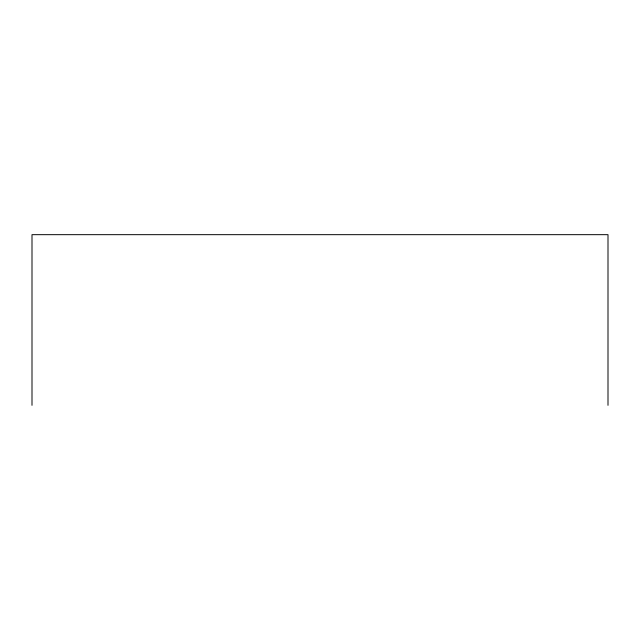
<?xml version="1.0" encoding="UTF-8"?>
<svg xmlns="http://www.w3.org/2000/svg" width="640" height="640" viewBox="0 0 640 640"><rect width="100%" height="100%" fill="white"/><g stroke="black" fill="none" stroke-linecap="round" stroke-linejoin="round"><path stroke-width="0.96" d="M608 405.328L608 234.672L32 234.672L32 405.328"/></g></svg>
